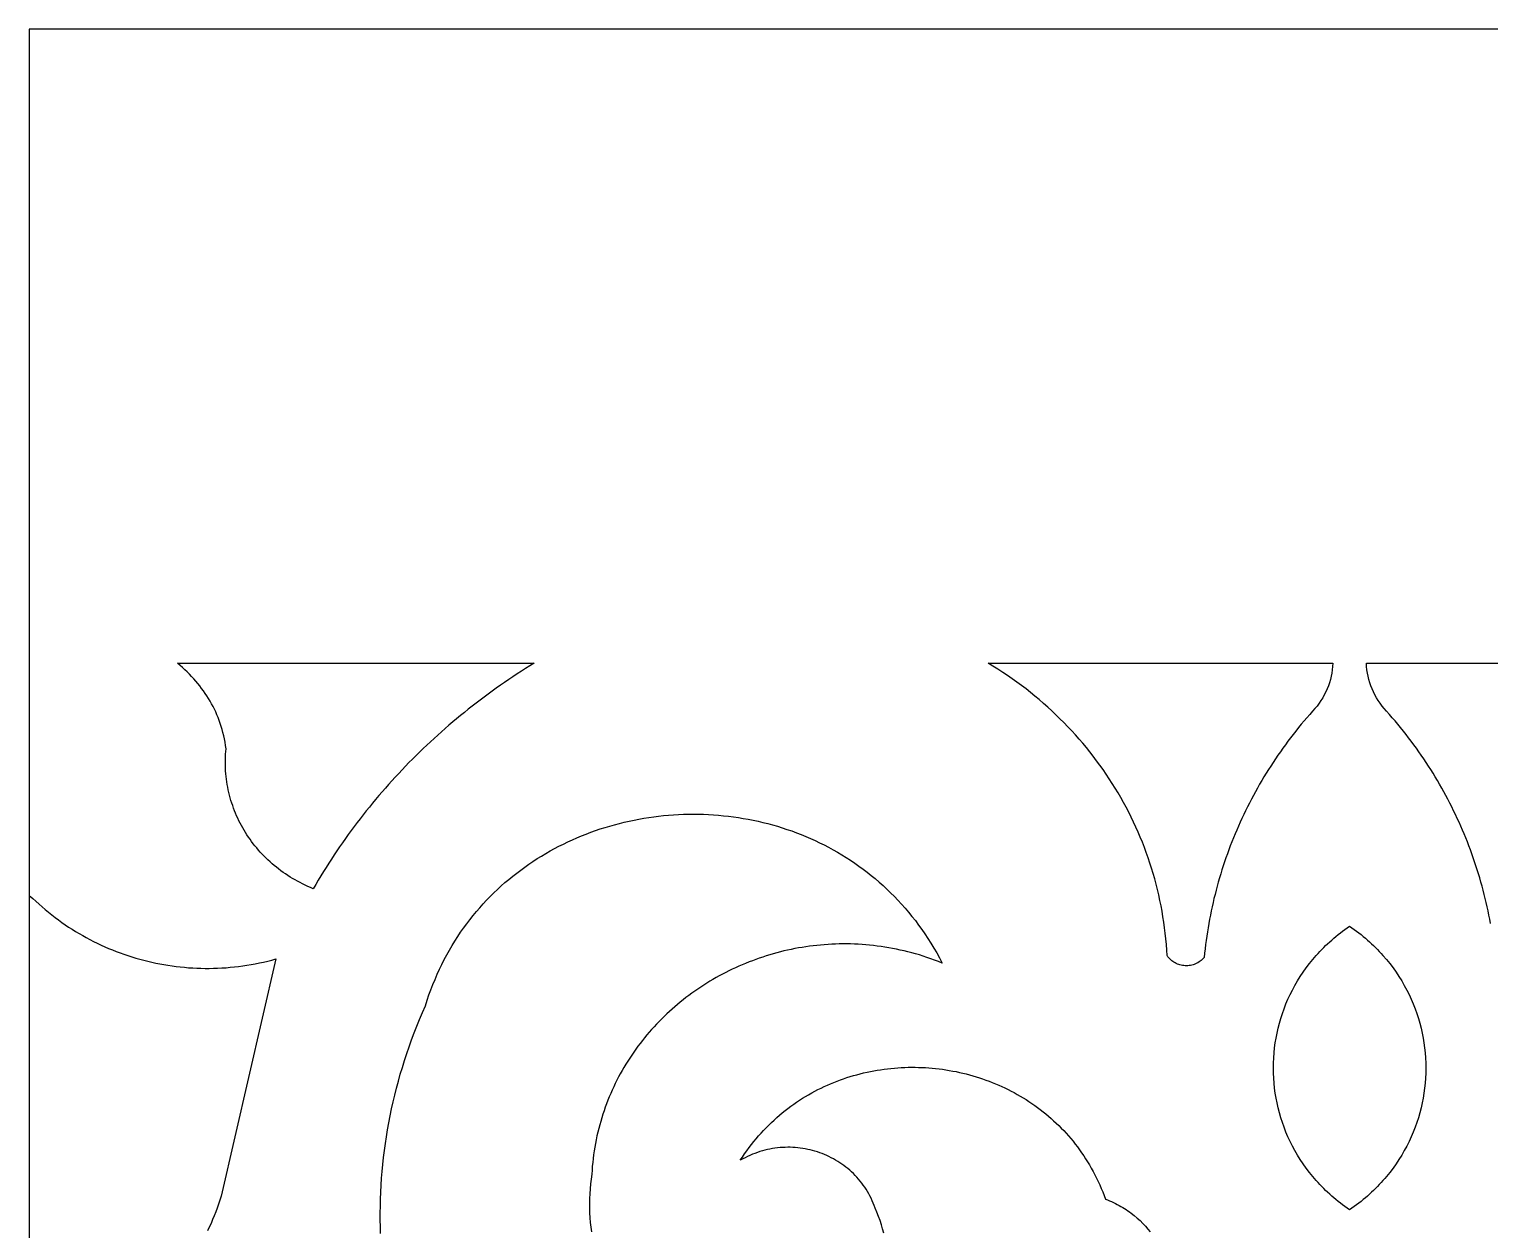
# Model space of a CAD drawing. Extents: x -167 to 167, y -60 to 60.
# Drawn here: x -166.73 to -120.63, y 22.13 to 60 of the extents above; entities that cross this region are included whole.
import ezdxf

# ---------------------------------------------------------------- set-up
doc = ezdxf.new("R2010")
doc.units = 0
doc.header["$MEASUREMENT"] = 0
doc.layers.add('LAYER_1', color=18, linetype='CONTINUOUS')

msp = doc.modelspace()

# ---------------------------------------------------------------- linework, layer by layer
at = {"layer": 'LAYER_1'}
for points in [[(166.732, -60), (166.732, 60), (-166.732, 60), (-166.732, -60)], [(-150.79, 39.999), (-150.926, 39.916), (-151.062, 39.831), (-151.196, 39.746), (-151.33, 39.659), (-151.463, 39.572), (-151.595, 39.483), (-151.726, 39.394), (-151.857, 39.303), (-151.987, 39.212), (-152.116, 39.12), (-152.244, 39.027), (-152.371, 38.932), (-152.498, 38.837), (-152.624, 38.741), (-152.749, 38.645), (-152.873, 38.547), (-152.996, 38.448), (-153.119, 38.349), (-153.241, 38.248), (-153.361, 38.147), (-153.481, 38.044), (-153.6, 37.941), (-153.719, 37.837), (-153.836, 37.732), (-153.953, 37.627), (-154.068, 37.52), (-154.183, 37.413), (-154.297, 37.304), (-154.41, 37.195), (-154.522, 37.085), (-154.633, 36.975), (-154.744, 36.863), (-154.853, 36.751), (-154.962, 36.637), (-155.069, 36.523), (-155.176, 36.408), (-155.281, 36.293), (-155.386, 36.176), (-155.49, 36.059), (-155.593, 35.941), (-155.695, 35.822), (-155.796, 35.703), (-155.896, 35.582), (-155.995, 35.461), (-156.093, 35.339), (-156.19, 35.217), (-156.286, 35.093), (-156.382, 34.969), (-156.476, 34.844), (-156.569, 34.719), (-156.661, 34.592), (-156.752, 34.465), (-156.843, 34.337), (-156.932, 34.209), (-157.02, 34.08), (-157.107, 33.95), (-157.193, 33.819), (-157.278, 33.688), (-157.362, 33.556), (-157.445, 33.423), (-157.527, 33.29), (-157.608, 33.156), (-157.688, 33.021), (-157.766, 32.886), (-157.852, 32.921), (-157.936, 32.957), (-158.019, 32.995), (-158.102, 33.035), (-158.183, 33.076), (-158.263, 33.118), (-158.341, 33.162), (-158.419, 33.207), (-158.496, 33.254), (-158.571, 33.302), (-158.645, 33.351), (-158.718, 33.401), (-158.79, 33.453), (-158.86, 33.507), (-158.93, 33.561), (-158.998, 33.617), (-159.064, 33.674), (-159.13, 33.732), (-159.194, 33.791), (-159.257, 33.851), (-159.318, 33.913), (-159.379, 33.976), (-159.437, 34.039), (-159.495, 34.104), (-159.551, 34.17), (-159.606, 34.237), (-159.659, 34.304), (-159.711, 34.373), (-159.761, 34.443), (-159.81, 34.513), (-159.858, 34.585), (-159.904, 34.657), (-159.949, 34.73), (-159.992, 34.804), (-160.033, 34.879), (-160.073, 34.955), (-160.112, 35.031), (-160.149, 35.109), (-160.184, 35.186), (-160.218, 35.265), (-160.25, 35.344), (-160.28, 35.424), (-160.309, 35.505), (-160.337, 35.586), (-160.362, 35.668), (-160.386, 35.75), (-160.408, 35.833), (-160.429, 35.916), (-160.448, 36), (-160.465, 36.084), (-160.48, 36.169), (-160.494, 36.254), (-160.506, 36.34), (-160.516, 36.426), (-160.524, 36.512), (-160.531, 36.599), (-160.535, 36.686), (-160.538, 36.774), (-160.539, 36.861), (-160.538, 36.949), (-160.535, 37.037), (-160.531, 37.125), (-160.524, 37.214), (-160.516, 37.303), (-160.531, 37.408), (-160.549, 37.511), (-160.569, 37.613), (-160.591, 37.713), (-160.615, 37.812), (-160.641, 37.909), (-160.67, 38.005), (-160.701, 38.099), (-160.733, 38.192), (-160.768, 38.283), (-160.805, 38.373), (-160.844, 38.462), (-160.885, 38.549), (-160.929, 38.635), (-160.974, 38.72), (-161.021, 38.804), (-161.071, 38.886), (-161.122, 38.967), (-161.175, 39.048), (-161.231, 39.127), (-161.288, 39.205), (-161.348, 39.282), (-161.409, 39.358), (-161.473, 39.432), (-161.538, 39.506), (-161.605, 39.58), (-161.675, 39.652), (-161.746, 39.723), (-161.819, 39.793), (-161.894, 39.863), (-161.971, 39.932), (-162.05, 40)], [(-125.586, 39.895), (-125.597, 39.791), (-125.613, 39.688), (-125.633, 39.586), (-125.658, 39.485), (-125.687, 39.385), (-125.721, 39.286), (-125.76, 39.19), (-125.802, 39.094), (-125.849, 39.001), (-125.9, 38.91), (-125.956, 38.821), (-126.015, 38.734), (-126.079, 38.649), (-126.146, 38.567), (-126.218, 38.487), (-126.309, 38.385), (-126.399, 38.281), (-126.488, 38.177), (-126.575, 38.072), (-126.662, 37.966), (-126.747, 37.859), (-126.832, 37.752), (-126.915, 37.644), (-126.997, 37.535), (-127.078, 37.426), (-127.158, 37.316), (-127.236, 37.205), (-127.314, 37.094), (-127.39, 36.982), (-127.465, 36.869), (-127.539, 36.756), (-127.612, 36.642), (-127.684, 36.527), (-127.754, 36.412), (-127.824, 36.296), (-127.892, 36.179), (-127.958, 36.062), (-128.024, 35.944), (-128.089, 35.826), (-128.152, 35.707), (-128.214, 35.588), (-128.275, 35.468), (-128.335, 35.347), (-128.393, 35.226), (-128.45, 35.105), (-128.506, 34.983), (-128.561, 34.86), (-128.614, 34.737), (-128.667, 34.614), (-128.718, 34.489), (-128.768, 34.365), (-128.816, 34.24), (-128.863, 34.114), (-128.909, 33.989), (-128.954, 33.862), (-128.998, 33.735), (-129.04, 33.608), (-129.081, 33.481), (-129.121, 33.353), (-129.159, 33.224), (-129.196, 33.095), (-129.232, 32.966), (-129.267, 32.837), (-129.3, 32.707), (-129.332, 32.576), (-129.363, 32.446), (-129.392, 32.315), (-129.42, 32.184), (-129.447, 32.052), (-129.472, 31.92), (-129.496, 31.788), (-129.519, 31.655), (-129.54, 31.523), (-129.561, 31.39), (-129.579, 31.256), (-129.597, 31.123), (-129.613, 30.989), (-129.628, 30.855), (-129.641, 30.72), (-129.67, 30.686), (-129.701, 30.655), (-129.734, 30.625), (-129.768, 30.598), (-129.803, 30.573), (-129.84, 30.551), (-129.877, 30.531), (-129.915, 30.513), (-129.955, 30.498), (-129.994, 30.485), (-130.035, 30.474), (-130.076, 30.466), (-130.117, 30.46), (-130.159, 30.456), (-130.2, 30.454), (-130.242, 30.455), (-130.283, 30.458), (-130.325, 30.463), (-130.366, 30.471), (-130.406, 30.481), (-130.446, 30.493), (-130.485, 30.507), (-130.524, 30.524), (-130.561, 30.543), (-130.598, 30.564), (-130.633, 30.587), (-130.667, 30.613), (-130.699, 30.641), (-130.73, 30.671), (-130.76, 30.703), (-130.788, 30.738), (-130.814, 30.774), (-130.824, 30.951), (-130.836, 31.128), (-130.852, 31.304), (-130.87, 31.479), (-130.892, 31.654), (-130.915, 31.828), (-130.942, 32.002), (-130.971, 32.175), (-131.004, 32.347), (-131.038, 32.518), (-131.076, 32.689), (-131.116, 32.859), (-131.158, 33.028), (-131.204, 33.196), (-131.252, 33.364), (-131.302, 33.531), (-131.355, 33.696), (-131.411, 33.861), (-131.469, 34.025), (-131.53, 34.188), (-131.593, 34.35), (-131.659, 34.511), (-131.727, 34.671), (-131.798, 34.829), (-131.871, 34.987), (-131.947, 35.144), (-132.025, 35.299), (-132.105, 35.453), (-132.188, 35.606), (-132.273, 35.758), (-132.36, 35.908), (-132.45, 36.058), (-132.542, 36.205), (-132.637, 36.352), (-132.734, 36.497), (-132.833, 36.641), (-132.934, 36.783), (-133.037, 36.924), (-133.143, 37.064), (-133.251, 37.202), (-133.361, 37.338), (-133.474, 37.473), (-133.588, 37.607), (-133.705, 37.738), (-133.824, 37.869), (-133.944, 37.997), (-134.067, 38.124), (-134.193, 38.249), (-134.32, 38.373), (-134.449, 38.494), (-134.58, 38.614), (-134.713, 38.732), (-134.849, 38.849), (-134.986, 38.963), (-135.125, 39.076), (-135.266, 39.186), (-135.41, 39.295), (-135.555, 39.402), (-135.702, 39.507), (-135.85, 39.609), (-136.001, 39.71), (-136.154, 39.809), (-136.308, 39.905), (-136.465, 40), (-125.58, 40)], [(-124.976, 31.652), (-124.903, 31.599), (-124.83, 31.546), (-124.759, 31.491), (-124.69, 31.436), (-124.621, 31.38), (-124.553, 31.324), (-124.487, 31.266), (-124.422, 31.208), (-124.358, 31.149), (-124.295, 31.089), (-124.233, 31.029), (-124.173, 30.968), (-124.113, 30.906), (-124.055, 30.843), (-123.998, 30.78), (-123.888, 30.652), (-123.782, 30.521), (-123.681, 30.387), (-123.585, 30.252), (-123.493, 30.114), (-123.406, 29.974), (-123.324, 29.833), (-123.246, 29.689), (-123.173, 29.544), (-123.105, 29.397), (-123.042, 29.248), (-122.983, 29.098), (-122.929, 28.947), (-122.88, 28.794), (-122.835, 28.641), (-122.795, 28.486), (-122.76, 28.331), (-122.729, 28.175), (-122.703, 28.018), (-122.682, 27.861), (-122.666, 27.703), (-122.654, 27.545), (-122.647, 27.386), (-122.645, 27.228), (-122.647, 27.069), (-122.654, 26.911), (-122.666, 26.753), (-122.682, 26.595), (-122.703, 26.438), (-122.729, 26.281), (-122.76, 26.125), (-122.795, 25.969), (-122.835, 25.815), (-122.88, 25.661), (-122.929, 25.509), (-122.983, 25.358), (-123.042, 25.208), (-123.105, 25.059), (-123.173, 24.912), (-123.246, 24.767), (-123.324, 24.623), (-123.406, 24.481), (-123.493, 24.342), (-123.585, 24.204), (-123.681, 24.068), (-123.782, 23.935), (-123.888, 23.804), (-123.942, 23.74), (-123.998, 23.676), (-124.055, 23.613), (-124.113, 23.55), (-124.173, 23.488), (-124.233, 23.427), (-124.295, 23.367), (-124.358, 23.307), (-124.422, 23.248), (-124.487, 23.19), (-124.553, 23.132), (-124.621, 23.076), (-124.69, 23.02), (-124.759, 22.964), (-124.83, 22.91), (-124.903, 22.857), (-124.976, 22.804), (-125.051, 22.752), (-125.125, 22.804), (-125.199, 22.857), (-125.271, 22.91), (-125.342, 22.964), (-125.412, 23.02), (-125.481, 23.076), (-125.548, 23.132), (-125.615, 23.19), (-125.68, 23.248), (-125.744, 23.307), (-125.807, 23.367), (-125.869, 23.427), (-125.929, 23.488), (-125.988, 23.55), (-126.047, 23.613), (-126.103, 23.676), (-126.214, 23.804), (-126.32, 23.935), (-126.421, 24.068), (-126.517, 24.204), (-126.609, 24.342), (-126.696, 24.481), (-126.778, 24.623), (-126.855, 24.767), (-126.928, 24.912), (-126.996, 25.059), (-127.06, 25.208), (-127.119, 25.358), (-127.173, 25.509), (-127.222, 25.661), (-127.267, 25.815), (-127.307, 25.969), (-127.342, 26.125), (-127.372, 26.281), (-127.398, 26.438), (-127.419, 26.595), (-127.436, 26.753), (-127.448, 26.911), (-127.455, 27.069), (-127.457, 27.228), (-127.455, 27.386), (-127.448, 27.545), (-127.436, 27.703), (-127.419, 27.861), (-127.398, 28.018), (-127.372, 28.175), (-127.342, 28.331), (-127.307, 28.486), (-127.267, 28.641), (-127.222, 28.794), (-127.173, 28.947), (-127.119, 29.098), (-127.06, 29.248), (-126.996, 29.397), (-126.928, 29.544), (-126.855, 29.689), (-126.778, 29.833), (-126.696, 29.974), (-126.609, 30.114), (-126.517, 30.252), (-126.421, 30.387), (-126.32, 30.521), (-126.214, 30.652), (-126.159, 30.716), (-126.103, 30.78), (-126.047, 30.843), (-125.988, 30.906), (-125.929, 30.968), (-125.869, 31.029), (-125.807, 31.089), (-125.744, 31.149), (-125.68, 31.208), (-125.615, 31.266), (-125.548, 31.324), (-125.481, 31.38), (-125.412, 31.436), (-125.342, 31.491), (-125.271, 31.546), (-125.199, 31.599), (-125.125, 31.652), (-125.051, 31.703)]]:
    msp.add_lwpolyline(points, close=True, dxfattribs=at)
for points in [[(-120.605, 31.788), (-120.629, 31.92), (-120.655, 32.052), (-120.682, 32.184), (-120.71, 32.315), (-120.739, 32.446), (-120.77, 32.576), (-120.802, 32.707), (-120.835, 32.837), (-120.869, 32.966), (-120.905, 33.095), (-120.942, 33.224), (-120.981, 33.353), (-121.021, 33.481), (-121.062, 33.608), (-121.104, 33.735), (-121.147, 33.862), (-121.192, 33.989), (-121.238, 34.114), (-121.285, 34.24), (-121.334, 34.365), (-121.384, 34.489), (-121.435, 34.614), (-121.487, 34.737), (-121.541, 34.86), (-121.595, 34.983), (-121.651, 35.105), (-121.709, 35.226), (-121.767, 35.347), (-121.827, 35.468), (-121.888, 35.588), (-121.95, 35.707), (-122.013, 35.826), (-122.077, 35.944), (-122.143, 36.062), (-122.21, 36.179), (-122.278, 36.296), (-122.347, 36.412), (-122.418, 36.527), (-122.489, 36.642), (-122.562, 36.756), (-122.636, 36.869), (-122.711, 36.982), (-122.788, 37.094), (-122.865, 37.205), (-122.944, 37.316), (-123.024, 37.426), (-123.104, 37.535), (-123.187, 37.644), (-123.27, 37.752), (-123.354, 37.859), (-123.44, 37.966), (-123.526, 38.072), (-123.614, 38.177), (-123.703, 38.281), (-123.793, 38.385), (-123.884, 38.487), (-123.955, 38.567), (-124.023, 38.649), (-124.087, 38.734), (-124.146, 38.821), (-124.201, 38.91), (-124.252, 39.001), (-124.299, 39.094), (-124.342, 39.19), (-124.38, 39.286), (-124.414, 39.385), (-124.443, 39.485), (-124.468, 39.586), (-124.489, 39.688), (-124.504, 39.791), (-124.515, 39.895), (-124.521, 40), (-113.637, 40)], [(-155.639, 22.003), (-155.646, 22.221), (-155.649, 22.438), (-155.649, 22.656), (-155.647, 22.874), (-155.641, 23.092), (-155.633, 23.31), (-155.621, 23.529), (-155.607, 23.748), (-155.589, 23.967), (-155.569, 24.186), (-155.545, 24.405), (-155.518, 24.624), (-155.488, 24.843), (-155.455, 25.062), (-155.419, 25.281), (-155.38, 25.5), (-155.338, 25.719), (-155.292, 25.938), (-155.244, 26.157), (-155.192, 26.376), (-155.137, 26.594), (-155.079, 26.813), (-155.017, 27.031), (-154.953, 27.248), (-154.885, 27.466), (-154.814, 27.683), (-154.739, 27.9), (-154.662, 28.117), (-154.581, 28.333), (-154.497, 28.549), (-154.409, 28.764), (-154.318, 28.979), (-154.224, 29.193), (-154.17, 29.364), (-154.112, 29.533), (-154.051, 29.7), (-153.988, 29.864), (-153.922, 30.025), (-153.853, 30.185), (-153.781, 30.342), (-153.706, 30.496), (-153.629, 30.648), (-153.549, 30.798), (-153.467, 30.945), (-153.382, 31.09), (-153.295, 31.233), (-153.205, 31.373), (-153.113, 31.51), (-153.018, 31.645), (-152.921, 31.778), (-152.822, 31.908), (-152.72, 32.036), (-152.617, 32.162), (-152.511, 32.285), (-152.403, 32.405), (-152.293, 32.523), (-152.181, 32.639), (-152.067, 32.752), (-151.951, 32.863), (-151.833, 32.971), (-151.714, 33.077), (-151.592, 33.18), (-151.469, 33.281), (-151.344, 33.379), (-151.218, 33.475), (-151.09, 33.568), (-150.96, 33.659), (-150.829, 33.747), (-150.696, 33.833), (-150.562, 33.916), (-150.426, 33.997), (-150.289, 34.075), (-150.151, 34.151), (-150.011, 34.224), (-149.87, 34.295), (-149.728, 34.363), (-149.585, 34.429), (-149.441, 34.492), (-149.296, 34.553), (-149.149, 34.611), (-149.002, 34.666), (-148.854, 34.719), (-148.705, 34.769), (-148.555, 34.817), (-148.404, 34.863), (-148.252, 34.905), (-148.1, 34.945), (-147.947, 34.983), (-147.794, 35.018), (-147.64, 35.05), (-147.485, 35.08), (-147.33, 35.108), (-147.174, 35.132), (-147.018, 35.154), (-146.862, 35.174), (-146.705, 35.191), (-146.548, 35.205), (-146.391, 35.217), (-146.234, 35.226), (-146.076, 35.232), (-145.919, 35.236), (-145.761, 35.237), (-145.603, 35.236), (-145.446, 35.232), (-145.288, 35.225), (-145.13, 35.216), (-144.973, 35.204), (-144.816, 35.189), (-144.659, 35.172), (-144.502, 35.152), (-144.346, 35.13), (-144.19, 35.105), (-144.035, 35.077), (-143.88, 35.046), (-143.725, 35.013), (-143.571, 34.977), (-143.418, 34.939), (-143.265, 34.897), (-143.113, 34.854), (-142.962, 34.807), (-142.811, 34.758), (-142.661, 34.706), (-142.512, 34.651), (-142.364, 34.594), (-142.217, 34.534), (-142.071, 34.471), (-141.926, 34.406), (-141.782, 34.337), (-141.639, 34.266), (-141.497, 34.193), (-141.357, 34.116), (-141.218, 34.037), (-141.08, 33.956), (-140.943, 33.871), (-140.808, 33.784), (-140.674, 33.694), (-140.541, 33.601), (-140.41, 33.505), (-140.281, 33.407), (-140.153, 33.306), (-140.027, 33.202), (-139.902, 33.096), (-139.78, 32.987), (-139.659, 32.874), (-139.539, 32.76), (-139.422, 32.642), (-139.307, 32.522), (-139.193, 32.398), (-139.082, 32.272), (-138.972, 32.144), (-138.865, 32.012), (-138.759, 31.878), (-138.656, 31.74), (-138.555, 31.6), (-138.456, 31.458), (-138.36, 31.312), (-138.266, 31.163), (-138.174, 31.012), (-138.085, 30.858), (-137.998, 30.701), (-137.914, 30.541), (-138.033, 30.588), (-138.153, 30.633), (-138.273, 30.676), (-138.393, 30.718), (-138.513, 30.757), (-138.633, 30.794), (-138.754, 30.829), (-138.874, 30.862), (-138.995, 30.894), (-139.116, 30.923), (-139.236, 30.951), (-139.357, 30.976), (-139.478, 31), (-139.599, 31.022), (-139.719, 31.042), (-139.84, 31.061), (-139.961, 31.077), (-140.081, 31.091), (-140.202, 31.104), (-140.322, 31.115), (-140.442, 31.124), (-140.562, 31.132), (-140.682, 31.137), (-140.802, 31.141), (-140.921, 31.143), (-141.04, 31.143), (-141.159, 31.142), (-141.278, 31.139), (-141.397, 31.134), (-141.515, 31.128), (-141.633, 31.119), (-141.751, 31.109), (-141.868, 31.098), (-141.985, 31.084), (-142.101, 31.07), (-142.218, 31.053), (-142.333, 31.035), (-142.449, 31.015), (-142.564, 30.994), (-142.678, 30.97), (-142.792, 30.946), (-142.906, 30.92), (-143.019, 30.892), (-143.131, 30.863), (-143.243, 30.832), (-143.355, 30.799), (-143.465, 30.765), (-143.576, 30.73), (-143.685, 30.693), (-143.794, 30.654), (-143.903, 30.614), (-144.01, 30.573), (-144.117, 30.53), (-144.224, 30.486), (-144.329, 30.44), (-144.434, 30.393), (-144.538, 30.344), (-144.642, 30.294), (-144.744, 30.242), (-144.846, 30.189), (-144.947, 30.135), (-145.047, 30.079), (-145.147, 30.022), (-145.245, 29.964), (-145.343, 29.904), (-145.44, 29.843), (-145.535, 29.781), (-145.63, 29.717), (-145.724, 29.652), (-145.817, 29.586), (-145.909, 29.518), (-146, 29.45), (-146.09, 29.379), (-146.179, 29.308), (-146.267, 29.235), (-146.353, 29.162), (-146.439, 29.087), (-146.524, 29.01), (-146.607, 28.933), (-146.69, 28.854), (-146.771, 28.774), (-146.851, 28.693), (-146.93, 28.611), (-147.007, 28.528), (-147.084, 28.443), (-147.159, 28.358), (-147.233, 28.271), (-147.305, 28.183), (-147.377, 28.094), (-147.447, 28.004), (-147.516, 27.913), (-147.583, 27.821), (-147.649, 27.728), (-147.714, 27.634), (-147.777, 27.538), (-147.839, 27.442), (-147.899, 27.345), (-147.958, 27.246), (-148.016, 27.147), (-148.072, 27.047), (-148.127, 26.946), (-148.18, 26.843), (-148.231, 26.74), (-148.281, 26.636), (-148.33, 26.531), (-148.376, 26.425), (-148.422, 26.318), (-148.465, 26.21), (-148.507, 26.101), (-148.548, 25.992), (-148.586, 25.881), (-148.623, 25.77), (-148.659, 25.658), (-148.692, 25.545), (-148.724, 25.431), (-148.754, 25.316), (-148.783, 25.201), (-148.809, 25.085), (-148.834, 24.967), (-148.857, 24.85), (-148.878, 24.731), (-148.897, 24.612), (-148.915, 24.491), (-148.93, 24.371), (-148.944, 24.249), (-148.956, 24.127), (-148.965, 24.004), (-148.973, 23.88), (-148.995, 23.725), (-149.013, 23.571), (-149.027, 23.418), (-149.037, 23.264), (-149.043, 23.111), (-149.046, 22.959), (-149.045, 22.807), (-149.04, 22.656), (-149.031, 22.505), (-149.019, 22.355), (-149.003, 22.206), (-148.984, 22.058)], [(-166.732, 32.672), (-166.614, 32.581), (-166.518, 32.489), (-166.421, 32.4), (-166.322, 32.312), (-166.223, 32.226), (-166.122, 32.142), (-166.019, 32.06), (-165.915, 31.979), (-165.81, 31.901), (-165.704, 31.824), (-165.597, 31.749), (-165.488, 31.677), (-165.379, 31.606), (-165.268, 31.537), (-165.156, 31.469), (-165.043, 31.404), (-164.93, 31.341), (-164.815, 31.28), (-164.699, 31.22), (-164.582, 31.163), (-164.464, 31.107), (-164.346, 31.053), (-164.227, 31.002), (-164.106, 30.952), (-163.985, 30.905), (-163.863, 30.859), (-163.741, 30.815), (-163.618, 30.774), (-163.494, 30.734), (-163.369, 30.696), (-163.244, 30.661), (-163.118, 30.627), (-162.992, 30.596), (-162.865, 30.566), (-162.737, 30.539), (-162.609, 30.514), (-162.481, 30.49), (-162.352, 30.469), (-162.223, 30.45), (-162.093, 30.433), (-161.963, 30.418), (-161.833, 30.405), (-161.703, 30.394), (-161.572, 30.386), (-161.441, 30.379), (-161.309, 30.375), (-161.178, 30.373), (-161.046, 30.373), (-160.915, 30.375), (-160.783, 30.379), (-160.651, 30.386), (-160.519, 30.394), (-160.387, 30.405), (-160.255, 30.418), (-160.123, 30.433), (-159.991, 30.451), (-159.86, 30.47), (-159.728, 30.492), (-159.597, 30.516), (-159.465, 30.543), (-159.334, 30.571), (-159.203, 30.602), (-159.073, 30.635), (-158.943, 30.671), (-160.675, 23.185), (-160.714, 23.059), (-160.755, 22.934), (-160.798, 22.81), (-160.844, 22.687), (-160.891, 22.565), (-160.941, 22.445), (-160.993, 22.325), (-161.047, 22.207), (-161.103, 22.09)], [(-139.758, 22.021), (-139.792, 22.153), (-139.83, 22.285), (-139.874, 22.417), (-139.922, 22.548), (-139.974, 22.68), (-140.032, 22.81), (-140.06, 22.889), (-140.09, 22.967), (-140.122, 23.043), (-140.157, 23.118), (-140.193, 23.192), (-140.232, 23.263), (-140.272, 23.334), (-140.314, 23.403), (-140.358, 23.47), (-140.404, 23.536), (-140.452, 23.6), (-140.501, 23.662), (-140.552, 23.723), (-140.605, 23.783), (-140.659, 23.84), (-140.715, 23.896), (-140.772, 23.951), (-140.831, 24.003), (-140.891, 24.054), (-140.952, 24.103), (-141.015, 24.151), (-141.079, 24.197), (-141.144, 24.241), (-141.21, 24.283), (-141.278, 24.323), (-141.346, 24.362), (-141.416, 24.398), (-141.486, 24.433), (-141.558, 24.466), (-141.63, 24.497), (-141.703, 24.527), (-141.777, 24.554), (-141.852, 24.579), (-141.927, 24.603), (-142.003, 24.624), (-142.08, 24.643), (-142.157, 24.661), (-142.234, 24.676), (-142.313, 24.69), (-142.391, 24.701), (-142.47, 24.71), (-142.549, 24.717), (-142.629, 24.723), (-142.709, 24.726), (-142.789, 24.726), (-142.869, 24.725), (-142.949, 24.722), (-143.029, 24.716), (-143.11, 24.708), (-143.19, 24.698), (-143.27, 24.686), (-143.35, 24.671), (-143.43, 24.655), (-143.51, 24.636), (-143.589, 24.614), (-143.668, 24.591), (-143.747, 24.565), (-143.826, 24.536), (-143.903, 24.506), (-143.981, 24.473), (-144.058, 24.437), (-144.134, 24.399), (-144.21, 24.359), (-144.285, 24.316), (-144.217, 24.419), (-144.149, 24.52), (-144.079, 24.62), (-144.007, 24.717), (-143.934, 24.812), (-143.86, 24.906), (-143.784, 24.998), (-143.707, 25.087), (-143.629, 25.175), (-143.55, 25.261), (-143.469, 25.346), (-143.387, 25.428), (-143.304, 25.509), (-143.22, 25.587), (-143.134, 25.664), (-143.048, 25.739), (-142.96, 25.812), (-142.872, 25.883), (-142.782, 25.953), (-142.691, 26.02), (-142.6, 26.086), (-142.507, 26.15), (-142.413, 26.212), (-142.319, 26.272), (-142.224, 26.33), (-142.128, 26.387), (-142.031, 26.442), (-141.933, 26.495), (-141.835, 26.546), (-141.736, 26.595), (-141.636, 26.642), (-141.535, 26.688), (-141.434, 26.732), (-141.332, 26.774), (-141.23, 26.814), (-141.127, 26.853), (-141.023, 26.89), (-140.919, 26.924), (-140.814, 26.958), (-140.709, 26.989), (-140.604, 27.018), (-140.498, 27.046), (-140.392, 27.072), (-140.285, 27.096), (-140.178, 27.119), (-140.071, 27.14), (-139.963, 27.159), (-139.856, 27.176), (-139.748, 27.191), (-139.639, 27.205), (-139.531, 27.217), (-139.422, 27.227), (-139.314, 27.235), (-139.205, 27.242), (-139.096, 27.247), (-138.987, 27.25), (-138.878, 27.251), (-138.769, 27.251), (-138.66, 27.249), (-138.552, 27.245), (-138.443, 27.24), (-138.334, 27.233), (-138.226, 27.224), (-138.118, 27.213), (-138.01, 27.201), (-137.902, 27.187), (-137.794, 27.171), (-137.687, 27.154), (-137.58, 27.134), (-137.473, 27.114), (-137.367, 27.091), (-137.261, 27.067), (-137.155, 27.041), (-137.05, 27.013), (-136.946, 26.984), (-136.842, 26.953), (-136.738, 26.92), (-136.635, 26.886), (-136.532, 26.85), (-136.43, 26.812), (-136.329, 26.773), (-136.229, 26.732), (-136.129, 26.689), (-136.029, 26.645), (-135.931, 26.599), (-135.833, 26.551), (-135.736, 26.502), (-135.64, 26.451), (-135.544, 26.398), (-135.45, 26.344), (-135.356, 26.288), (-135.264, 26.231), (-135.172, 26.171), (-135.081, 26.111), (-134.991, 26.048), (-134.903, 25.984), (-134.815, 25.918), (-134.728, 25.851), (-134.643, 25.782), (-134.558, 25.712), (-134.475, 25.64), (-134.393, 25.566), (-134.312, 25.491), (-134.232, 25.414), (-134.154, 25.335), (-134.077, 25.255), (-134.001, 25.173), (-133.927, 25.09), (-133.854, 25.005), (-133.782, 24.918), (-133.712, 24.83), (-133.643, 24.741), (-133.575, 24.649), (-133.51, 24.557), (-133.445, 24.462), (-133.383, 24.366), (-133.321, 24.269), (-133.262, 24.17), (-133.204, 24.069), (-133.148, 23.967), (-133.093, 23.863), (-133.04, 23.758), (-132.989, 23.651), (-132.939, 23.542), (-132.892, 23.432), (-132.846, 23.321), (-132.802, 23.208), (-132.76, 23.093), (-132.695, 23.068), (-132.631, 23.042), (-132.567, 23.014), (-132.506, 22.986), (-132.445, 22.957), (-132.385, 22.926), (-132.326, 22.895), (-132.269, 22.863), (-132.212, 22.83), (-132.157, 22.796), (-132.103, 22.762), (-132.05, 22.726), (-131.998, 22.69), (-131.947, 22.652), (-131.848, 22.576), (-131.754, 22.496), (-131.664, 22.413), (-131.579, 22.328), (-131.498, 22.239), (-131.421, 22.149), (-131.348, 22.056)]]:
    msp.add_lwpolyline(points, dxfattribs=at)

doc.saveas('drawing.dxf')
